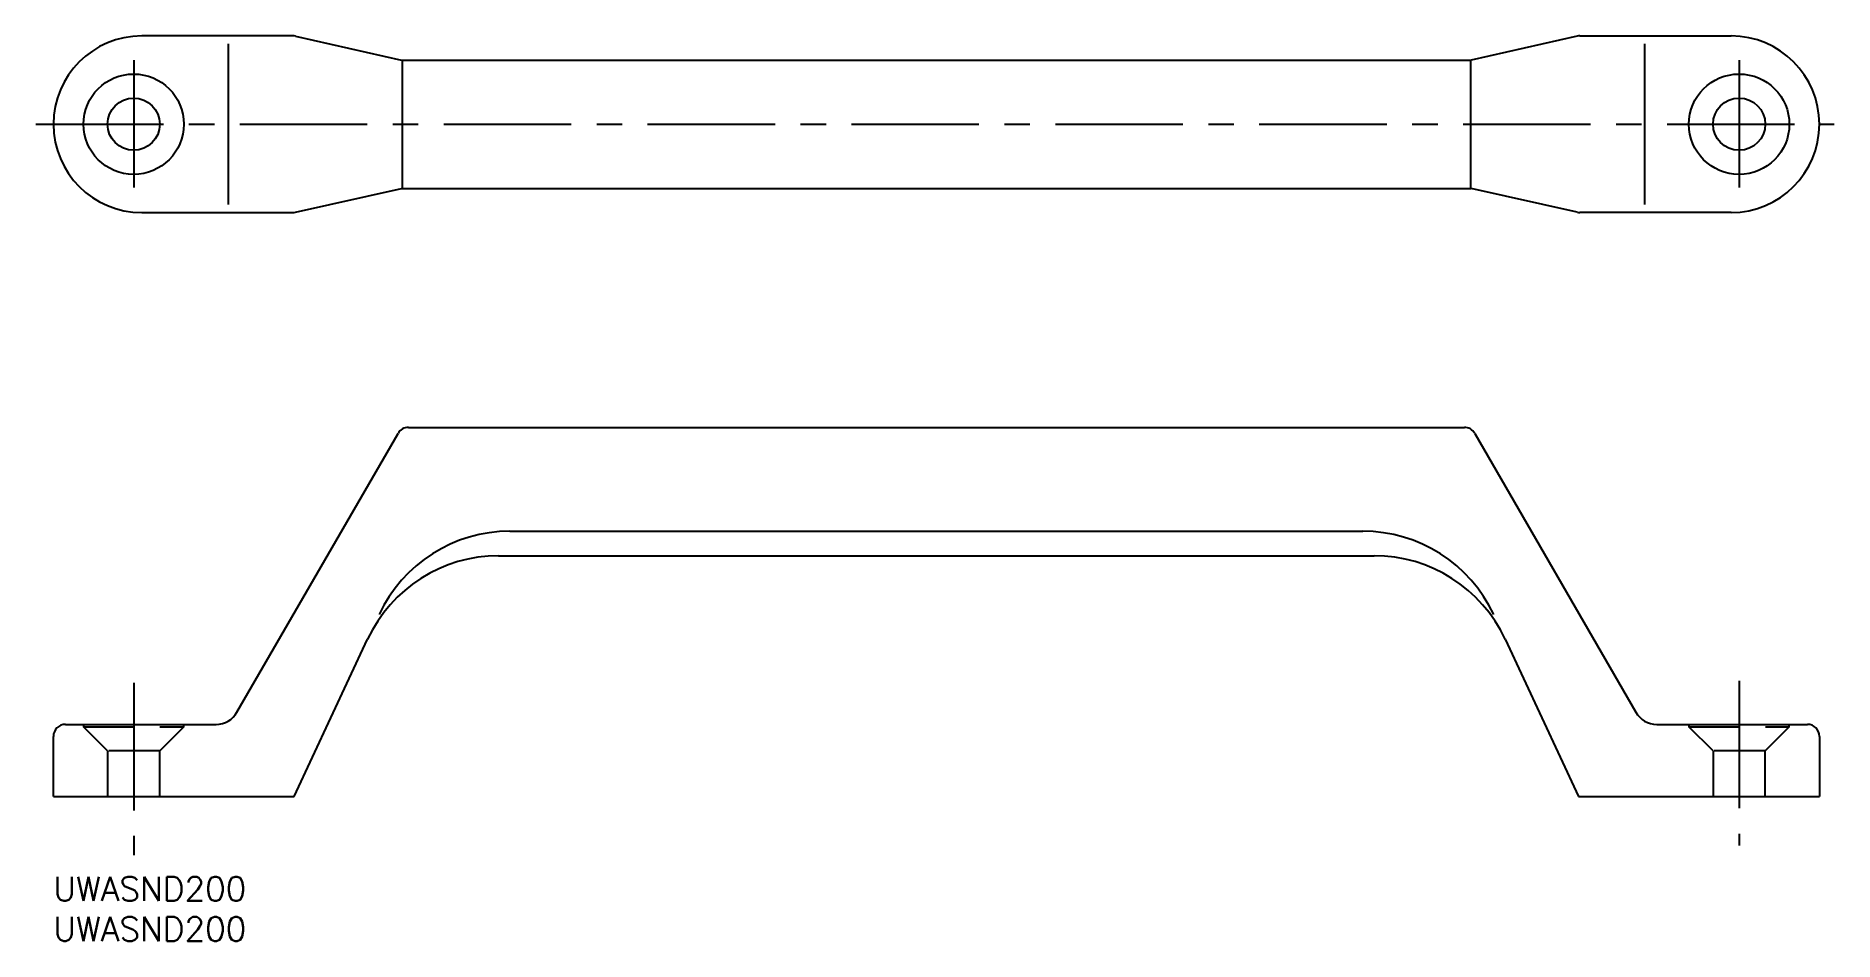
# Model space of a CAD drawing. Extents: x -2 to 222, y -8 to 105.
import ezdxf

# ---------------------------------------------------------------- set-up
doc = ezdxf.new("R2010")
doc.units = 0
doc.header["$LTSCALE"] = 0.5
doc.linetypes.add('CENTER', pattern=[50.8, 31.75, -6.35, 6.35, -6.35])
doc.linetypes.add('DASHED', pattern=[19.05, 12.7, -6.35])
for name, color, linetype in [('MSM_CENTER', 1, 'CENTER'), ('MSM_CONTINUOUS', 7, 'CONTINUOUS'), ('MSM_DASHED', 4, 'DASHED'), ('MSM_PART_NUMBER', 7, 'CONTINUOUS')]:
    doc.layers.add(name, color=color, linetype=linetype)
doc.styles.get("Standard").update_dxf_attribs({"font": 'txt.shx', "height": 3, "bigfont": 'bigfont.shx'})

# ---------------------------------------------------------------- blocks, each defined once
blk = doc.blocks.new('*U2')
at = {"layer": 'MSM_PART_NUMBER'}
blk.add_text('UWASND200', height=3, dxfattribs=at).set_placement((0, -3))
blk = doc.blocks.new('*U3')
at = {"layer": 'MSM_PART_NUMBER'}
blk.add_text('UWASND200', height=3, dxfattribs=at).set_placement((0, -8))

msp = doc.modelspace()

# ---------------------------------------------------------------- linework, layer by layer
at = {"layer": 'MSM_CENTER'}
for p, q in [((10, 101.77), (10, 85.77)), ((210, 101.77), (210, 85.77)), ((-2.17, 93.77), (221.83, 93.77)), ((10, 24.16), (10, 2.69)), ((210, 24.41), (210, 3.91))]:
    msp.add_line(p, q, dxfattribs=at)
at = {"layer": 'MSM_CONTINUOUS'}
for p, q in [((29.83, 104.77), (11, 104.77)), ((21.77, 103.77), (21.77, 83.77)), ((30.16, 104.73), (43.36, 101.77)), ((189.84, 104.73), (176.64, 101.77)), ((190.17, 104.77), (209, 104.77)), ((198.23, 103.77), (198.23, 83.77)), ((43.36, 101.77), (126.64, 101.77)), ((43.48, 85.77), (43.48, 101.77)), ((85, 101.77), (135, 101.77)), ((93.36, 101.77), (176.64, 101.77)), ((176.52, 101.77), (176.52, 85.77)), ((30.16, 82.8), (43.36, 85.77)), ((43.36, 85.77), (176.64, 85.77)), ((43.36, 85.77), (176.64, 85.77)), ((189.84, 82.8), (176.64, 85.77)), ((11, 82.77), (29.83, 82.77)), ((209, 82.77), (190.17, 82.77)), ((44.23, 56), (175.77, 56)), ((44.23, 56), (175.77, 56)), ((104.88, 56), (115.58, 56)), ((22.87, 20.5), (42.93, 55.25)), ((177.07, 55.25), (197.13, 20.5)), ((56.88, 43.06), (163.12, 43.06)), ((55.46, 40), (164.54, 40)), ((55.46, 40), (164.54, 40)), ((30, 10), (39.14, 29.61)), ((180.86, 29.61), (190, 10)), ((1.5, 19), (20.27, 19)), ((199.73, 19), (218.5, 19)), ((0, 10), (0, 17.5)), ((220, 17.5), (220, 10)), ((0, 10), (30, 10)), ((190, 10), (220, 10))]:
    msp.add_line(p, q, dxfattribs=at)
for centre, radius in [((10, 93.77), 6.25), ((210, 93.77), 6.25), ((10, 93.77), 3.25), ((210, 93.77), 3.25)]:
    msp.add_circle(centre, radius, dxfattribs=at)
for centre, radius, start, end in [((11, 93.77), 11, 90, 270), ((29.83, 103.27), 1.5, 77.3459, 90), ((190.17, 103.27), 1.5, 90, 102.6541), ((209, 93.77), 11, 270, 90), ((29.83, 84.27), 1.5, 270, 282.6541), ((190.17, 84.27), 1.5, 257.3459, 270), ((44.23, 54.5), 1.5, 90, 150), ((175.77, 54.5), 1.5, 30, 90), ((56.88, 25.06), 18, 90, 155), ((163.12, 25.06), 18, 25, 90), ((55.46, 22), 18, 90, 155), ((164.54, 22), 18, 25, 90), ((20.27, 22), 3, 270, 330), ((199.73, 22), 3, 210, 270), ((1.5, 17.5), 1.5, 90, 180), ((218.5, 17.5), 1.5, 0, 90)]:
    msp.add_arc(centre, radius, start, end, dxfattribs=at)
at = {"layer": 'MSM_DASHED'}
for p, q in [((3.75, 19), (3.75, 18.7)), ((6.75, 15.7), (3.75, 18.7)), ((3.75, 18.7), (16.25, 18.7)), ((16.25, 18.7), (13.25, 15.7)), ((16.25, 18.7), (16.25, 19)), ((203.75, 19), (203.75, 18.7)), ((203.75, 18.7), (216.25, 18.7)), ((206.75, 15.7), (203.75, 18.7)), ((216.25, 18.7), (213.25, 15.7)), ((216.25, 18.7), (216.25, 19)), ((6.75, 15.7), (6.75, 10)), ((13.25, 15.7), (6.75, 15.7)), ((13.25, 10), (13.25, 15.7)), ((213.25, 15.7), (206.75, 15.7)), ((206.75, 15.7), (206.75, 10)), ((213.25, 10), (213.25, 15.7))]:
    msp.add_line(p, q, dxfattribs=at)

# ---------------------------------------------------------------- block references
at = {"layer": 'MSM_CONTINUOUS'}
for name in ['*U2', '*U3']:
    msp.add_blockref(name, (0, 0), dxfattribs=at)

doc.saveas('drawing.dxf')
